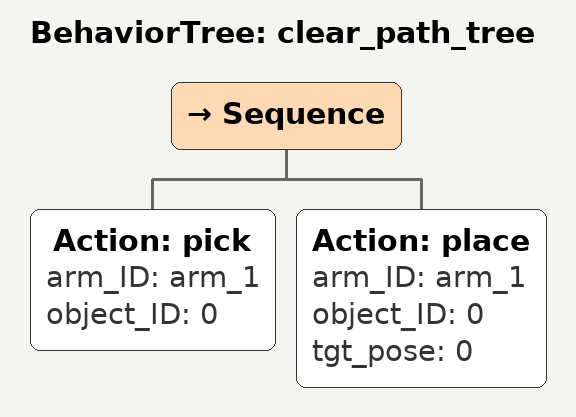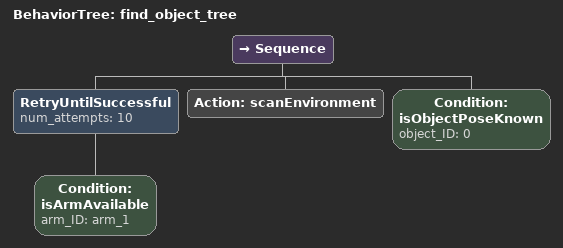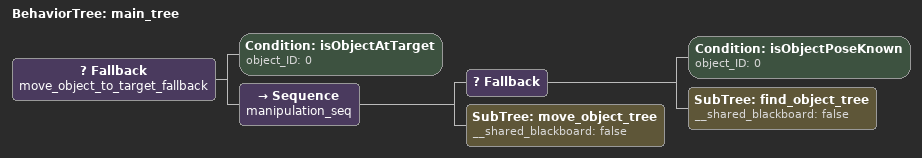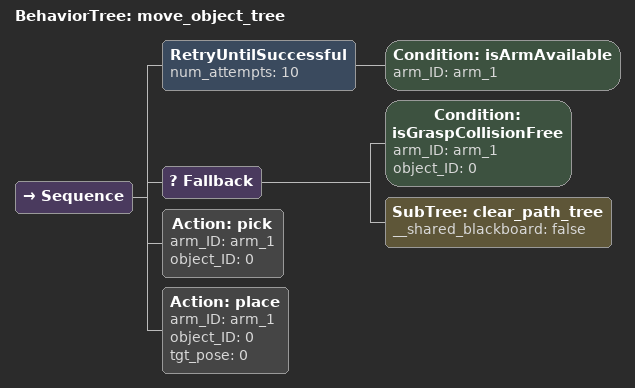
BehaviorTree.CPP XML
<?xml version="1.0"?>
<root main_tree_to_execute="main_tree">
    <BehaviorTree ID="clear_path_tree">
        <Sequence>
            <Action ID="pick" arm_ID="arm_1" object_ID="0"/>
            <Action ID="place" arm_ID="arm_1" object_ID="0" tgt_pose="0"/>
        </Sequence>
    </BehaviorTree>
    <BehaviorTree ID="find_object_tree">
        <Sequence>
            <RetryUntilSuccessful num_attempts="10">
                <Condition ID="isArmAvailable" arm_ID="arm_1"/>
            </RetryUntilSuccessful>
            <Action ID="scanEnvironment"/>
            <Condition ID="isObjectPoseKnown" object_ID="0"/>
        </Sequence>
    </BehaviorTree>
    <BehaviorTree ID="main_tree">
        <Fallback name="move_object_to_target_fallback">
            <Condition ID="isObjectAtTarget" object_ID="0"/>
            <Sequence name="manipulation_seq">
                <Fallback>
                    <Condition ID="isObjectPoseKnown" object_ID="0"/>
                    <SubTree ID="find_object_tree" __shared_blackboard="false"/>
                </Fallback>
                <SubTree ID="move_object_tree" __shared_blackboard="false"/>
            </Sequence>
        </Fallback>
    </BehaviorTree>
    <BehaviorTree ID="move_object_tree">
        <Sequence>
            <RetryUntilSuccessful num_attempts="10">
                <Condition ID="isArmAvailable" arm_ID="arm_1"/>
            </RetryUntilSuccessful>
            <Fallback>
                <Condition ID="isGraspCollisionFree" arm_ID="arm_1" object_ID="0"/>
                <SubTree ID="clear_path_tree" __shared_blackboard="false"/>
            </Fallback>
            <Action ID="pick" arm_ID="arm_1" object_ID="0"/>
            <Action ID="place" arm_ID="arm_1" object_ID="0" tgt_pose="0"/>
        </Sequence>
    </BehaviorTree>
</root>
